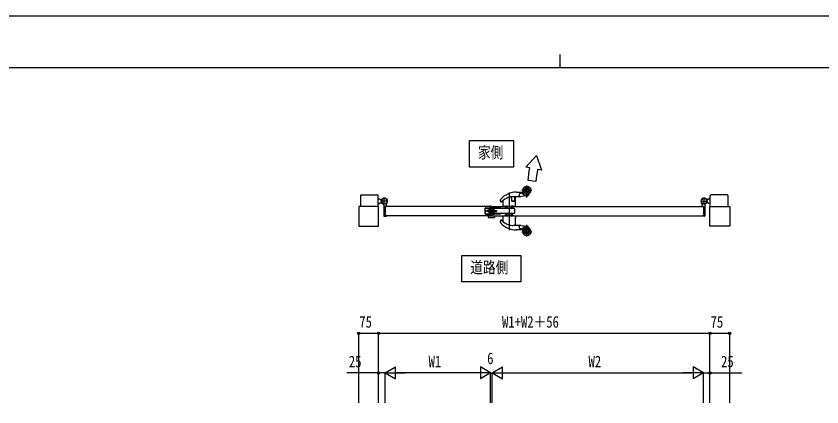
# Model space of a CAD drawing. Units: millimetres, scale not verified. Extents: x -4205 to 4205, y -2970 to 2970.
# Drawn here: x -2066 to 988, y 1492 to 2970 of the extents above; entities that cross this region are included whole.
import ezdxf
from ezdxf.enums import TextEntityAlignment as Align

# ---------------------------------------------------------------- set-up
doc = ezdxf.new("R2010")
doc.units = ezdxf.units.MM
doc.header["$LTSCALE"] = 12
for name, color, linetype in [('0-2_USER1', 3, 'Continuous'), ('0-3_YKK_12', 2, 'Continuous'), ('0-4_YKK_A1', 4, 'Continuous'), ('0-5_YKK_D', 6, 'Continuous'), ('0-6_YKK_ZWAK', 7, 'Continuous')]:
    doc.layers.add(name, color=color, linetype=linetype)
doc.styles.add('ＭＳ ゴシック', font='')
doc.styles.get('ＭＳ ゴシック').set_extended_font_data('MS Gothic')

msp = doc.modelspace()

# ---------------------------------------------------------------- linework, layer by layer
at = {"layer": '0-2_USER1'}
for points in [[(-347.68, 2399.08), (-347.68, 2499.08), (-181.28, 2499.08), (-181.28, 2399.08)], [(-376.48, 1964.08), (-376.48, 2064.08), (-152.48, 2064.08), (-152.48, 1964.08)]]:
    msp.add_lwpolyline(points, close=True, dxfattribs=at)
at = {"layer": '0-3_YKK_12'}
for p, q in [((-264.68, 2232.5), (-284.2, 2232.5)), ((-264.48, 2233), (-264.48, 2250))]:
    msp.add_line(p, q, dxfattribs=at)
at = {"layer": '0-4_YKK_A1'}
for p, q in [((-93.69, 2442.57), (-133.91, 2398.05)), ((-93.69, 2442.57), (-74.82, 2387.63)), ((-119.57, 2395.52), (-133.91, 2398.05)), ((-74.82, 2387.63), (-89.6, 2390.23)), ((-130.48, 2284.12), (-130.48, 2328.6)), ((-96.03, 2344.65), (-125.87, 2347.83)), ((-760.48, 2291.5), (-760.48, 2250)), ((-758.48, 2293.5), (-695.48, 2293.5)), ((-693.48, 2250), (-693.48, 2291.5)), ((-197.48, 2302.4), (-197.48, 2160.54)), ((-169.48, 2304), (-144.62, 2304)), ((-157.63, 2297.88), (-160.55, 2288.41)), ((-154.76, 2300), (-151.39, 2300)), ((-129.29, 2290.27), (-152.02, 2287.54)), ((-111.18, 2311), (-148.78, 2311)), ((564.52, 2250), (564.52, 2291.5)), ((629.52, 2293.5), (566.52, 2293.5)), ((631.52, 2291.5), (631.52, 2250)), ((-693.48, 2278.5), (-688.48, 2278.5)), ((-693.48, 2261.5), (-688.48, 2261.5)), ((-685.98, 2276), (-688.48, 2278.5)), ((-685.98, 2264), (-688.48, 2261.5)), ((-685.98, 2276), (-680.29, 2276)), ((-685.98, 2264), (-680.29, 2264)), ((-657.48, 2270), (-683.48, 2270)), ((-670.48, 2257), (-670.48, 2283)), ((-662.48, 2250.8), (-662.48, 2259.84)), ((-230.48, 2270.26), (-230.48, 2274.65)), ((-220.48, 2250), (-220.48, 2271.81)), ((-188.87, 2286.31), (-188.88, 2286.31)), ((-188.33, 2279.99), (-188.86, 2286.06)), ((-188.85, 2286.17), (-188.32, 2280.14)), ((-188.32, 2280.14), (-187.86, 2274.86)), ((-187.48, 2270.3), (-187.89, 2275.01)), ((-187.86, 2274.86), (-187.52, 2270.96)), ((-187.48, 2270.3), (-175.98, 2270.3)), ((-176.98, 2270.5), (-187.02, 2270.5)), ((-182.48, 2287), (-162.44, 2287)), ((-176.48, 2285), (-176.48, 2283.23)), ((-175.98, 2285.5), (-175.98, 2273)), ((-175.98, 2273), (-175.98, 2270.3)), ((-173.48, 2273), (-175.98, 2273)), ((-173.48, 2273), (-173.48, 2286)), ((-173.48, 2250), (-173.48, 2273)), ((-160.98, 2287), (-162.44, 2287)), ((528.52, 2270), (554.52, 2270)), ((533.52, 2250.8), (533.52, 2259.84)), ((541.52, 2257), (541.52, 2283)), ((557.02, 2276), (551.33, 2276)), ((557.02, 2264), (551.33, 2264)), ((557.02, 2276), (559.52, 2278.5)), ((557.02, 2264), (559.52, 2261.5)), ((564.52, 2278.5), (559.52, 2278.5)), ((564.52, 2261.5), (559.52, 2261.5)), ((-672.48, 2255.06), (-672.48, 2214.5)), ((-667.48, 2250), (-667.48, 2215)), ((-667.18, 2250.3), (-662.98, 2250.3)), ((-287.98, 2221.5), (-287.98, 2243.5)), ((-287.98, 2243.5), (-267.48, 2243.5)), ((-286.98, 2244.5), (-268.48, 2244.5)), ((-286.98, 2221.5), (-286.98, 2243.5)), ((-281.98, 2230.5), (-281.98, 2234.5)), ((-267.48, 2234.5), (-281.98, 2234.5)), ((-267.48, 2234.12), (-281.98, 2234.12)), ((-267.48, 2230.88), (-281.98, 2230.88)), ((-267.48, 2230.5), (-281.98, 2230.5)), ((-274.48, 2244), (-274.48, 2221)), ((-273.98, 2244.5), (-269.98, 2244.5)), ((-273.98, 2241.5), (-267.48, 2241.5)), ((-261.48, 2240), (-272.98, 2240)), ((-270.98, 2235.38), (-266.48, 2230.13)), ((-268.48, 2244.5), (-269.98, 2244.5)), ((-269.98, 2244.5), (-268.48, 2244.5)), ((-269.98, 2244.5), (-269.98, 2220.5)), ((-268.48, 2251), (-268.48, 2252.5)), ((-268.48, 2220.5), (-268.48, 2244.5)), ((-268.48, 2242.9), (-268.48, 2244.5)), ((-268.48, 2241.92), (-268.48, 2242.9)), ((-268.48, 2242.08), (-268.48, 2220.5)), ((-268.48, 2236), (-267.48, 2236)), ((-267.48, 2229), (-268.48, 2229)), ((-267.48, 2250), (-267.48, 2215)), ((-267.48, 2243), (-267.48, 2250)), ((-267.48, 2221.5), (-267.48, 2243.5)), ((-267.48, 2220), (-267.48, 2241.5)), ((-267.48, 2229.7), (-267.48, 2235.3)), ((-266.28, 2228.5), (-267.48, 2229.7)), ((-266.48, 2230.13), (-263.14, 2226.22)), ((-266.28, 2236.5), (-266.28, 2228.5)), ((-265.98, 2236.5), (-265.98, 2228.5)), ((-265.98, 2228.5), (-265.98, 2236.5)), ((-261.48, 2250), (-261.48, 2215)), ((-261.48, 2245), (-259.98, 2245)), ((-261.48, 2220), (-261.48, 2245)), ((-261.18, 2236.5), (-261.48, 2236.5)), ((-261.18, 2236.5), (-261.18, 2228.5)), ((-259.18, 2234.5), (-261.18, 2236.5)), ((-259.18, 2230.5), (-261.18, 2228.5)), ((-259.98, 2220), (-259.98, 2245)), ((-257.48, 2243), (-259.98, 2243)), ((-257.48, 2242), (-259.98, 2242)), ((-254.48, 2234.5), (-259.18, 2234.5)), ((-259.18, 2234.5), (-259.18, 2230.5)), ((-259.18, 2234.1), (-254.48, 2234.1)), ((-259.18, 2230.9), (-254.48, 2230.9)), ((-254.48, 2230.5), (-259.18, 2230.5)), ((-257.48, 2237.5), (-258.38, 2237.5)), ((-258.38, 2227.5), (-258.38, 2237.5)), ((-257.48, 2244.9), (-257.48, 2220.1)), ((-256.48, 2244.9), (-257.48, 2244.9)), ((-257.48, 2237.5), (-257.48, 2242)), ((-256.48, 2220.1), (-256.48, 2244.9)), ((-229.98, 2243), (-254.48, 2243)), ((-179.08, 2242), (-254.48, 2242)), ((-254.48, 2234.5), (-245.48, 2234.5)), ((-254.48, 2234.1), (-245.48, 2234.1)), ((-254.48, 2230.9), (-245.48, 2230.9)), ((-254.48, 2230.5), (-245.48, 2230.5)), ((-245.48, 2234.5), (-245.48, 2230.5)), ((-229.98, 2242), (-229.98, 2243)), ((-173.48, 2250), (-220.48, 2250)), ((-212.28, 2250), (-212.28, 2249)), ((-212.28, 2249), (-204.68, 2249)), ((-211.88, 2247.88), (-211.98, 2249)), ((-208.48, 2253.03), (-208.48, 2245.43)), ((-204.98, 2249), (-205.08, 2247.88)), ((-204.68, 2249), (-204.68, 2250)), ((-202.48, 2248.3), (-202.48, 2250)), ((-192.78, 2248), (-202.18, 2248)), ((-192.48, 2250), (-192.48, 2248.3)), ((-189.88, 2247.88), (-189.98, 2249)), ((-186.48, 2253.47), (-186.48, 2245.43)), ((-182.98, 2249), (-183.08, 2247.88)), ((538.22, 2250.3), (534.02, 2250.3)), ((538.52, 2250), (538.52, 2215)), ((543.52, 2255.06), (543.52, 2214.5)), ((-670.48, 2212.5), (-663.48, 2212.5)), ((-267.48, 2215), (-667.48, 2215)), ((-667.18, 2214.7), (-662.98, 2214.7)), ((-662.48, 2214.2), (-662.48, 2213.5)), ((-287.98, 2221.5), (-267.48, 2221.5)), ((-286.98, 2220.5), (-268.48, 2220.5)), ((-276.48, 2215), (-276.48, 2208.5)), ((-276.48, 2215), (-252.48, 2215)), ((-275.48, 2207.5), (-253.48, 2207.5)), ((-269.98, 2220.5), (-273.98, 2220.5)), ((-269.98, 2220.5), (-268.48, 2220.5)), ((-269.98, 2220.5), (-268.48, 2220.5)), ((-265.98, 2228.5), (-266.28, 2228.5)), ((-261.18, 2228.5), (-261.48, 2228.5)), ((-259.98, 2220), (-261.48, 2220)), ((-261.48, 2215), (538.52, 2215)), ((-258.38, 2227.5), (-257.48, 2227.5)), ((-257.48, 2220.3), (-257.48, 2227.5)), ((-257.48, 2220.1), (-256.48, 2220.1)), ((-177.48, 2223), (-254.48, 2223)), ((-254.48, 2222), (-229.98, 2222)), ((-252.48, 2215), (-252.48, 2208.5)), ((-229.98, 2223), (-229.98, 2222)), ((-220.48, 2215), (-173.48, 2215)), ((-220.48, 2193.19), (-220.48, 2215)), ((-211.98, 2216), (-211.88, 2217.12)), ((-208.48, 2219.57), (-208.48, 2211.97)), ((-205.08, 2217.12), (-204.98, 2216)), ((-202.48, 2215), (-202.48, 2216.7)), ((-192.78, 2217), (-202.18, 2217)), ((-192.48, 2215), (-192.48, 2216.7)), ((-190.28, 2216), (-190.28, 2215)), ((-182.68, 2216), (-190.28, 2216)), ((-189.98, 2216), (-189.88, 2217.12)), ((-186.48, 2219.57), (-186.48, 2211.53)), ((-183.08, 2217.12), (-182.98, 2216)), ((-182.68, 2215), (-182.68, 2216)), ((-173.48, 2215), (-173.48, 2212)), ((-173.48, 2212), (-173.48, 2208.5)), ((-173.48, 2178.5), (-173.48, 2208.5)), ((533.52, 2214.2), (533.52, 2213.5)), ((538.22, 2214.7), (534.02, 2214.7)), ((541.52, 2212.5), (534.52, 2212.5)), ((-230.48, 2190.35), (-230.48, 2194.74)), ((-162.44, 2178), (-182.48, 2178)), ((-162.44, 2178), (-160.98, 2178)), ((-160.55, 2176.59), (-157.63, 2167.12)), ((-152.02, 2177.46), (-129.29, 2174.73)), ((-130.48, 2136.4), (-130.48, 2180.88)), ((-144.62, 2161), (-169.48, 2161)), ((-151.39, 2165), (-154.76, 2165)), ((-148.78, 2154), (-111.18, 2154))]:
    msp.add_line(p, q, dxfattribs=at)
for points in [[(-176.48, 2283.23), (-176.48, 2273.8), (-176.48, 2271)], [(-267.48, 2250), (-667.48, 2250), (-667.48, 2215)], [(-267.48, 2241.5), (-267.48, 2243), (-273.98, 2243), (-273.98, 2241.5)], [(-273.48, 2239.5), (-273.48, 2238.3), (-270.98, 2235.38)], [(-265.98, 2250), (-265.98, 2220), (-267.48, 2220)], [(-265.98, 2236.5), (-266.28, 2236.5), (-267.48, 2235.3)], [(-261.48, 2250), (538.52, 2250), (538.52, 2215)], [(-255.48, 2220.1), (-254.48, 2220.1), (-254.48, 2244.9), (-255.48, 2244.9), (-256.48, 2244.9)], [(-256.48, 2220.1), (-255.48, 2220.1), (-255.48, 2244.9)], [(-190.28, 2250), (-190.28, 2249), (-182.68, 2249), (-182.68, 2250)], [(-177.48, 2240.4), (-177.48, 2224.6), (-177.48, 2223)], [(-257.48, 2220.3), (-258.68, 2220.3), (-259.98, 2220.3)], [(-204.68, 2215), (-204.68, 2216), (-212.28, 2216), (-212.28, 2215)]]:
    msp.add_lwpolyline(points, dxfattribs=at)
for points in [[(-767.48, 2175), (-692.48, 2175), (-692.48, 2250), (-767.48, 2250)], [(638.52, 2175), (563.52, 2175), (563.52, 2250), (638.52, 2250)]]:
    msp.add_lwpolyline(points, close=True, dxfattribs=at)
for centre, radius in [((-130.48, 2311), 15), ((-130.48, 2311), 14.7), ((-130.48, 2311), 9.71), ((-130.48, 2311), 6.62), ((-670.48, 2270), 11.5), ((-670.48, 2270), 10.35), ((541.52, 2270), 11.5), ((541.52, 2270), 10.35), ((-130.48, 2154), 15), ((-130.48, 2154), 14.7), ((-130.48, 2154), 9.71), ((-130.48, 2154), 6.62)]:
    msp.add_circle(centre, radius, dxfattribs=at)
for centre, radius, start, end in [((-8120.66, 3427.41), 8067.36, 352.30953, 352.65116), ((573.46, 2273.33), 673.28, 170.00114, 173.91932), ((-758.48, 2291.5), 2, 90, 180), ((-695.48, 2291.5), 2, 360, 90), ((-169.48, 2224), 80, 90.00041, 138.8719), ((-154.76, 2297), 3, 90, 162.89708), ((-151.39, 2290), 10, 39.77031, 90), ((-144.62, 2302.5), 1.5, 31.00806, 89.99901), ((-130.48, 2307.4), 17.2, 219.77031, 270), ((-130.48, 2311), 15, 211.00806, 297.32214), ((-130.48, 2311), 15, 261.17985, 278.82015), ((-130.48, 2300.2), 10, 270, 276.85992), ((-130.48, 2300.2), 10, 276.85992, 332.99743), ((-122.91, 2296.34), 1.5, 332.99743, 117.32214), ((566.52, 2291.5), 2, 90, 180), ((629.52, 2291.5), 2, 0, 90), ((-670.48, 2270), 11.5, 321.98772, 244.89722), ((-677.48, 2255.06), 5, 0.00002, 64.89722), ((-657.48, 2259.84), 5, 141.98772, 180), ((-227.48, 2274.65), 3, 138.8714, 180), ((-227.48, 2270.25), 3, 179.8597, 312.73203), ((-171.31, 2209.16), 80, 111.86371, 132.59171), ((-219.48, 2271.81), 1, 141.82148, 180), ((-182.48, 2237), 50, 90.00002, 111.86372), ((-189.36, 2286.02), 0.5, 5, 97.98573), ((-190.84, 2286), 2, 5, 16.92345), ((-187.02, 2271), 0.5, 185, 270), ((-176.98, 2271), 0.5, 270, 0), ((-173.48, 2285), 3, 138.18969, 180), ((-174.48, 2285.5), 1.5, 90, 180), ((-174.48, 2286), 1, 0, 90), ((-162.46, 2289), 2, 270, 330), ((-160.98, 2362), 75, 270, 276.85992), ((-162.46, 2289), 2, 330, 342.89708), ((541.52, 2270), 11.5, 295.10278, 218.01228), ((528.52, 2259.84), 5, 0, 38.01228), ((548.52, 2255.06), 5, 115.10278, 179.99998), ((-667.18, 2250), 0.3, 90, 180), ((-662.98, 2250.8), 0.5, 270, 360), ((-286.98, 2243.5), 1, 90, 180), ((-273.98, 2244), 0.5, 90, 180), ((-272.98, 2239.5), 0.5, 90, 180), ((-268.48, 2250), 2.5, 0, 90), ((-268.48, 2250), 1, 0, 90), ((-210.59, 2247.99), 1.3, 185, 254.11915), ((-208.48, 2255.4), 9, 254.11915, 285.88085), ((-206.37, 2247.99), 1.3, 285.88085, 355), ((-202.18, 2248.3), 0.3, 180, 270), ((-192.78, 2248.3), 0.3, 270, 0), ((-188.59, 2247.99), 1.3, 185, 254.11915), ((-186.48, 2255.4), 9, 254.11915, 285.88085), ((-184.37, 2247.99), 1.3, 285.88085, 355), ((-179.08, 2240.4), 1.6, 0, 90), ((534.02, 2250.8), 0.5, 180, 270), ((538.22, 2250), 0.3, 0, 90), ((-670.48, 2214.5), 2, 180, 270), ((-667.18, 2215), 0.3, 180, 270), ((-663.48, 2213.5), 1, 270, 360), ((-662.98, 2214.2), 0.5, 360, 90), ((-286.98, 2221.5), 1, 180, 270), ((-275.48, 2208.5), 1, 180, 270), ((-273.98, 2221), 0.5, 180, 270), ((-260.48, 2228.5), 3.5, 220.57456, 253.39845), ((-253.48, 2208.5), 1, 270, 360), ((-210.59, 2217.01), 1.3, 105.88085, 175), ((-208.48, 2209.6), 9, 74.11915, 105.88085), ((-206.37, 2217.01), 1.3, 5, 74.11915), ((-202.18, 2216.7), 0.3, 90, 180), ((-192.78, 2216.7), 0.3, 0, 90), ((-188.59, 2217.01), 1.3, 105.88085, 175), ((-186.48, 2209.6), 9, 74.11915, 105.88085), ((-184.37, 2217.01), 1.3, 5, 74.11915), ((534.02, 2214.2), 0.5, 90, 180), ((534.52, 2213.5), 1, 180, 270), ((538.22, 2215), 0.3, 270, 0), ((541.52, 2214.5), 2, 270, 0), ((-227.48, 2194.75), 3, 47.26797, 180.1403), ((-227.48, 2190.35), 3, 180, 221.1286), ((-169.48, 2241), 80, 221.1281, 269.99959), ((-171.31, 2255.84), 80, 227.40829, 248.13629), ((-219.48, 2193.19), 1, 180, 218.17852), ((-182.48, 2228), 50, 248.13628, 269.99998), ((-174.48, 2178.5), 1, 354.60366, 0), ((-172.68, 2179), 1, 216.44456, 270), ((-162.46, 2176), 2, 30, 90), ((-160.98, 2103), 75, 83.14008, 90), ((-162.46, 2176), 2, 17.10292, 30), ((-151.39, 2175), 10, 270, 320.22969), ((-130.48, 2157.6), 17.2, 90, 140.22969), ((-130.48, 2154), 15, 62.67786, 148.99194), ((-130.48, 2154), 15, 81.17985, 98.82015), ((-130.48, 2164.8), 10, 83.14008, 90), ((-130.48, 2164.8), 10, 27.00257, 83.14008), ((-122.91, 2168.66), 1.5, 242.67786, 27.00257), ((-154.76, 2168), 3, 197.10292, 270), ((-144.62, 2162.5), 1.5, 270.00099, 328.99194)]:
    msp.add_arc(centre, radius, start, end, dxfattribs=at)
at = {"layer": '0-5_YKK_D'}
for p, q in [((-767.48, 1507.12), (-767.48, 1771)), ((-692.48, 1507.12), (-692.48, 1771)), ((-692.48, 1507.12), (-692.48, 1771)), ((563.52, 1507.12), (563.52, 1771)), ((563.52, 1507.12), (563.52, 1771)), ((638.52, 1507.12), (638.52, 1771)), ((-767.48, 1770), (-692.48, 1770)), ((-692.48, 1770), (563.52, 1770)), ((563.52, 1770), (638.52, 1770)), ((-692.48, 1507.12), (-692.48, 1621)), ((-667.48, 1620), (-628.51, 1642.5)), ((-667.48, 1507.12), (-667.48, 1621)), ((-667.48, 1507.12), (-667.48, 1621)), ((-667.48, 1620), (-628.51, 1597.5)), ((-667.48, 1620), (-589.54, 1620)), ((-628.51, 1597.5), (-628.51, 1642.5)), ((-312.48, 1620), (-622.48, 1620)), ((-267.48, 1620), (-345.42, 1620)), ((-267.48, 1620), (-306.45, 1642.5)), ((-306.45, 1642.5), (-306.45, 1597.5)), ((-267.48, 1620), (-306.45, 1597.5)), ((-267.48, 1620), (-284.48, 1620)), ((-267.48, 1507.12), (-267.48, 1621)), ((-267.48, 1507.12), (-267.48, 1621)), ((-267.48, 1620), (-261.48, 1620)), ((-261.48, 1620), (-222.51, 1642.5)), ((-261.48, 1507.12), (-261.48, 1621)), ((-261.48, 1507.12), (-261.48, 1621)), ((-261.48, 1620), (-244.48, 1620)), ((-261.48, 1620), (-222.51, 1597.5)), ((-261.48, 1620), (-183.54, 1620)), ((-222.51, 1597.5), (-222.51, 1642.5)), ((-216.48, 1620), (493.52, 1620)), ((538.52, 1620), (460.58, 1620)), ((538.52, 1620), (499.55, 1642.5)), ((499.55, 1642.5), (499.55, 1597.5)), ((538.52, 1620), (499.55, 1597.5)), ((538.52, 1507.12), (538.52, 1621)), ((538.52, 1507.12), (538.52, 1621)), ((563.52, 1507.12), (563.52, 1621))]:
    msp.add_line(p, q, dxfattribs=at)
for points in [[(-667.48, 1620), (-692.48, 1620), (-812.88, 1620)], [(538.52, 1620), (563.52, 1620), (683.92, 1620)]]:
    msp.add_lwpolyline(points, dxfattribs=at)
for centre in [(-767.48, 1770), (-692.48, 1770), (-692.48, 1770), (563.52, 1770), (563.52, 1770), (638.52, 1770), (-692.48, 1620), (563.52, 1620)]:
    msp.add_circle(centre, 4.25, dxfattribs=at)
at = {"layer": '0-6_YKK_ZWAK'}
for p, q in [((-4.98, 2825), (-4.98, 2775)), ((3895.02, 2775), (-3904.98, 2775))]:
    msp.add_line(p, q, dxfattribs=at)
msp.add_lwpolyline([(-4205, -2970), (4205, -2970), (4205, 2970), (-4205, 2970)], close=True, dxfattribs=at)

# ---------------------------------------------------------------- texts
at = {"layer": '0-2_USER1', "style": 'ＭＳ ゴシック', "width": 0.8}
for s, p in [('家側', (-315.68, 2419.08)), ('道路側', (-344.48, 1984.08))]:
    msp.add_text(s, height=43.99, dxfattribs=at).set_placement(p, align=Align.BOTTOM_LEFT)
at = {"layer": '0-5_YKK_D', "style": 'ＭＳ ゴシック', "width": 0.8}
for s, p in [('75', (-765.18, 1778)), ('W1+W2＋56', (-224.48, 1778)), ('75', (565.82, 1778)), ('25', (-804.88, 1628)), ('W1', (-502.68, 1628)), ('6', (-280.48, 1640)), ('W2', (103.32, 1628)), ('25', (605.52, 1628))]:
    msp.add_text(s, height=43.99, dxfattribs=at).set_placement(p, align=Align.BOTTOM_LEFT)

doc.saveas('drawing.dxf')
